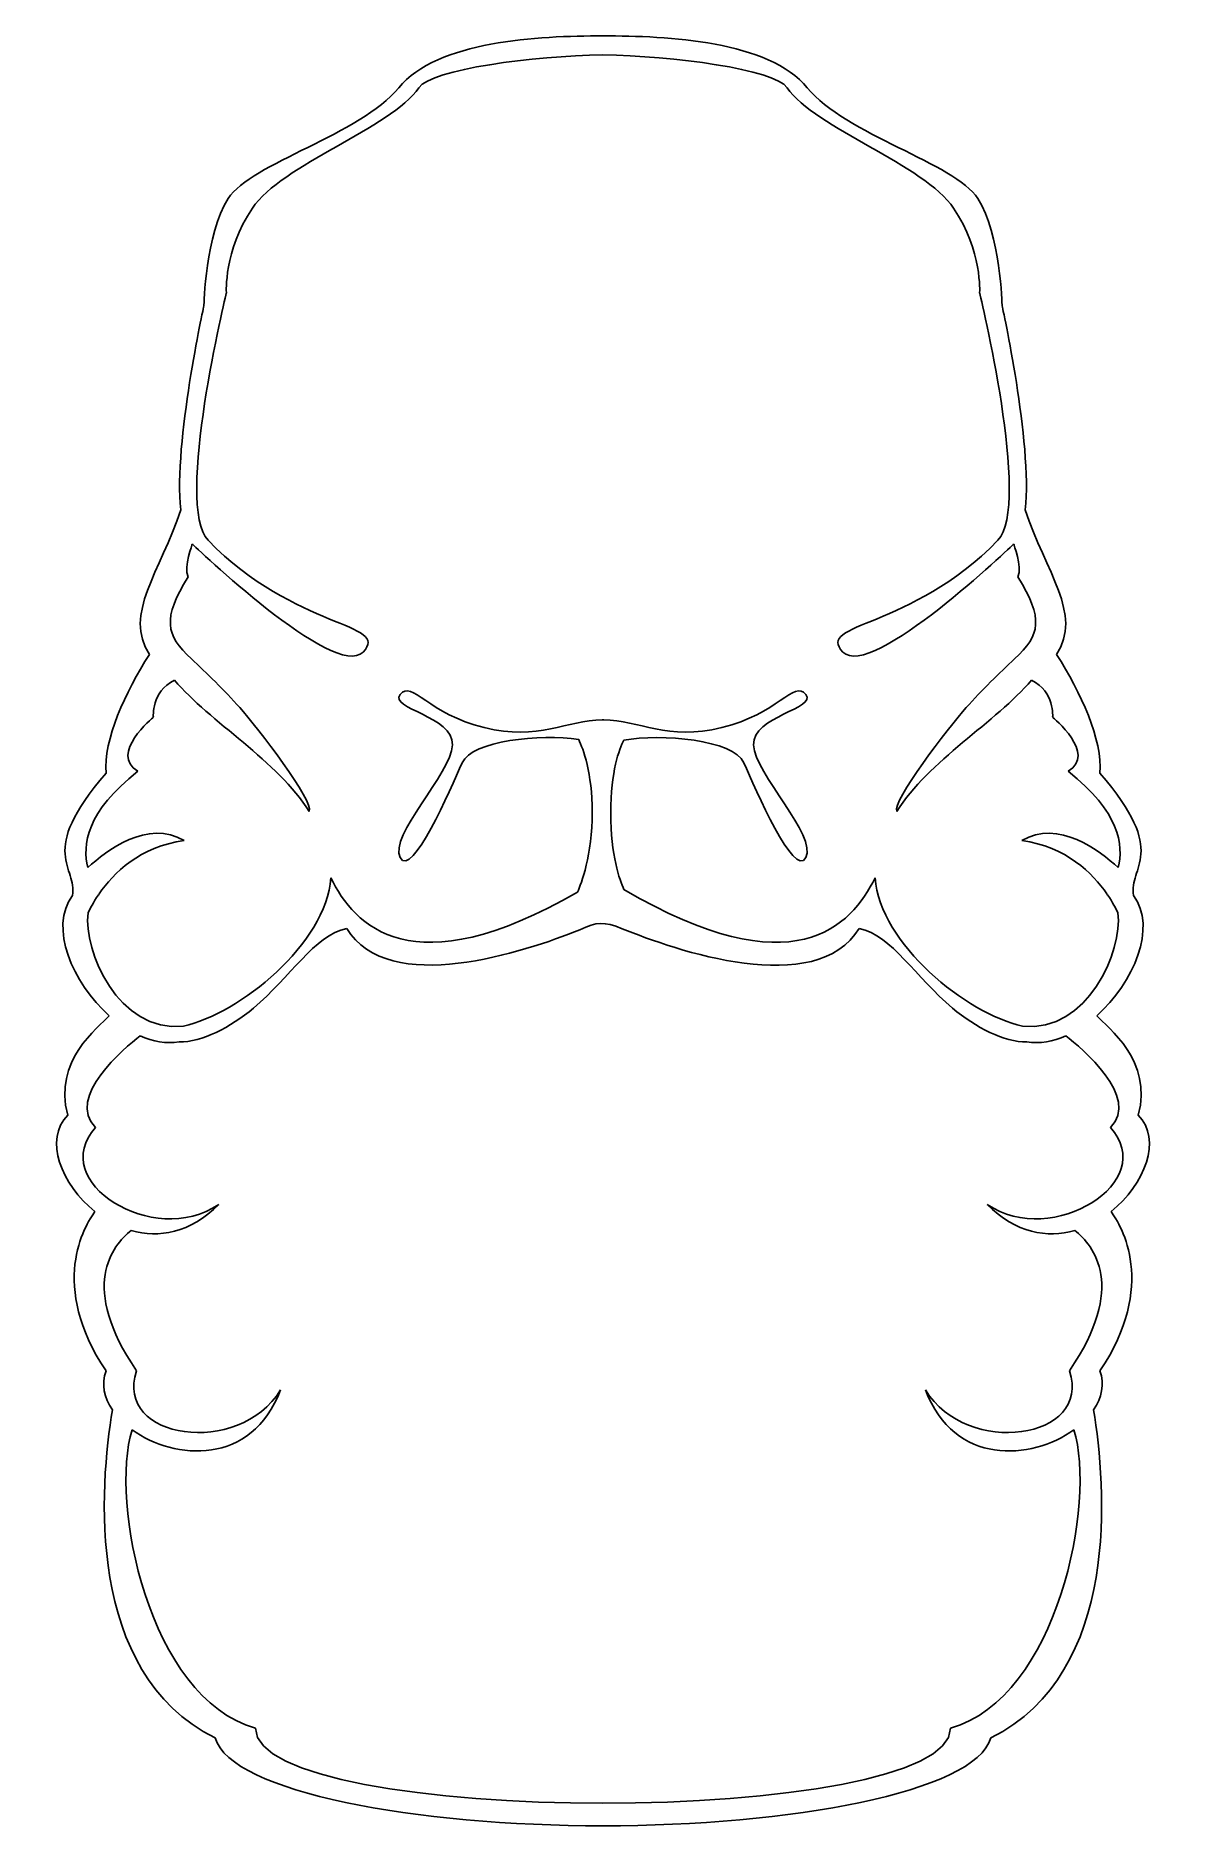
# Model space of a CAD drawing. Extents: x 133 to 342, y 397 to 728.
import ezdxf

# ---------------------------------------------------------------- set-up
doc = ezdxf.new("R2010")
doc.units = 0
doc.layers.add('Layer_1', color=7, linetype='CONTINUOUS')

msp = doc.modelspace()

# ---------------------------------------------------------------- linework, layer by layer
at = {"layer": 'Layer_1', "color": 7}
for points in [[(237.578528, 601.264388), (237.578528, 601.254788)], [(237.851568, 601.254788), (237.851568, 601.264388)]]:
    msp.add_lwpolyline(points, dxfattribs=at)
for points in [[(237.714048, 727.538508), (225.762048, 727.538508), (207.051648, 726.603044), (199.984928, 717.959844)], [(275.443088, 717.959844), (268.378528, 726.603044), (249.668128, 727.538508), (237.714048, 727.538508)], [(203.707888, 717.959876), (206.066288, 721.37854), (224.882288, 723.85534), (237.714288, 724.016412)], [(237.714288, 724.016412), (250.547328, 723.85534), (269.364368, 721.37854), (271.720688, 717.959876)], [(199.984928, 717.959844), (192.901248, 709.29318), (172.759328, 704.07398), (168.492688, 697.496908)], [(172.951568, 695.72414), (178.284928, 703.72414), (198.567568, 710.506012), (203.707888, 717.959876)], [(271.720688, 717.959876), (276.861968, 710.506012), (297.144608, 703.72414), (302.477968, 695.72414)], [(306.936368, 697.496908), (302.669728, 704.07398), (282.527888, 709.29318), (275.443088, 717.959844)], [(168.492688, 697.496908), (164.226048, 690.91878), (164.007328, 677.736916), (164.007328, 677.736916)], [(168.151568, 680.107076), (168.151568, 680.107076), (167.618288, 687.72414), (172.951568, 695.72414)], [(302.477968, 695.72414), (307.811328, 687.72414), (307.277968, 680.107076), (307.277968, 680.107076)], [(311.421728, 677.736916), (311.421728, 677.736916), (311.203088, 690.91878), (306.936368, 697.496908)], [(164.774528, 634.39082), (158.553728, 640.772684), (168.151568, 680.107076), (168.151568, 680.107076)], [(307.277968, 680.107076), (307.277968, 680.107076), (316.876928, 640.772684), (310.655008, 634.39082)], [(164.007328, 677.736916), (164.007328, 677.736916), (158.380688, 652.391844), (159.709728, 640.030252)], [(315.720368, 640.030252), (317.047328, 652.391844), (311.421728, 677.736916), (311.421728, 677.736916)], [(159.709728, 640.030252), (155.984928, 628.555052), (149.051648, 620.733188), (153.930528, 613.323052)], [(321.499568, 613.323052), (326.378528, 620.733188), (319.445168, 628.555052), (315.720368, 640.030252)], [(161.061488, 627.66442), (160.289168, 629.583348), (161.851888, 633.70602), (161.851888, 633.70602)], [(161.851888, 633.70602), (161.851888, 633.70602), (188.230528, 608.354548), (193.397488, 613.768948)], [(193.397488, 613.768948), (198.599568, 619.21962), (180.888688, 617.857484), (164.774528, 634.39082)], [(310.655008, 634.39082), (294.540928, 617.857484), (276.831008, 619.21962), (282.033168, 613.768948)], [(282.033168, 613.768948), (287.199008, 608.354548), (313.578768, 633.70602), (313.578768, 633.70602)], [(313.578768, 633.70602), (313.578768, 633.70602), (315.141408, 629.583348), (314.368128, 627.66442)], [(161.674768, 612.513484), (156.872688, 616.999884), (156.339328, 619.84362), (161.061488, 627.66442)], [(314.368128, 627.66442), (319.089168, 619.84362), (318.555808, 616.999884), (313.753728, 612.513484)], [(153.930528, 613.323052), (149.484688, 606.309716), (145.397248, 597.598252), (145.930528, 591.376388)], [(170.641168, 603.49482), (167.784688, 606.763084), (164.416128, 609.852148), (161.674768, 612.513484)], [(313.753728, 612.513484), (311.013408, 609.852148), (307.644928, 606.763084), (304.789408, 603.49482)], [(329.499568, 591.376388), (330.032928, 597.598252), (325.944368, 606.309716), (321.499568, 613.323052)], [(154.661488, 601.708148), (154.661488, 601.708148), (154.205968, 606.514548), (158.582528, 608.545484)], [(158.582528, 608.545484), (164.976128, 600.974284), (177.767568, 593.524684), (183.441168, 584.34602)], [(200.249488, 605.945988), (198.123568, 603.279316), (210.107568, 601.945988), (209.897488, 596.612652)], [(215.759888, 599.812652), (205.517728, 602.292652), (202.374288, 608.612652), (200.249488, 605.945988)], [(275.180688, 605.945988), (273.054768, 608.612652), (269.909168, 602.292652), (259.668128, 599.812652)], [(265.530528, 596.612652), (265.321488, 601.945988), (277.303328, 603.279316), (275.180688, 605.945988)], [(291.989408, 584.34602), (297.661968, 593.524684), (310.453408, 600.974284), (316.847008, 608.545484)], [(316.847008, 608.545484), (321.222528, 606.514548), (320.768128, 601.708148), (320.768128, 601.708148)], [(183.441168, 584.34602), (184.520688, 586.043084), (173.788928, 599.893748), (170.641168, 603.49482)], [(304.789408, 603.49482), (301.640608, 599.893748), (290.907808, 586.043084), (291.989408, 584.34602)], [(151.815568, 591.752948), (146.385168, 594.959348), (154.661488, 601.708148), (154.661488, 601.708148)], [(237.578528, 601.254788), (231.043088, 601.150252), (225.859088, 597.366788), (215.759888, 599.812652)], [(237.713968, 601.260388), (237.668368, 601.260388), (237.624368, 601.264388), (237.578528, 601.264388)], [(237.851568, 601.264388), (237.805968, 601.264388), (237.759888, 601.260388), (237.713968, 601.260388)], [(259.668128, 599.812652), (249.567888, 597.366788), (244.387088, 601.150252), (237.851568, 601.254788)], [(320.768128, 601.708148), (320.768128, 601.708148), (329.045408, 594.959348), (323.611808, 591.752948)], [(209.897488, 596.612652), (209.688368, 591.279316), (198.107568, 579.812652), (200.249488, 575.812652)], [(211.701168, 593.331588), (213.507088, 597.398788), (226.147088, 598.726788), (233.231888, 597.591852)], [(233.231888, 597.591852), (234.030768, 595.894788), (235.732128, 591.435052), (235.732128, 584.190252)], [(239.159328, 584.044116), (239.159328, 591.758252), (240.697488, 595.824388), (241.535888, 597.473452)], [(241.535888, 597.473452), (248.461728, 598.807852), (261.862288, 597.528892), (263.727888, 593.331588)], [(275.180688, 575.812652), (277.321488, 579.812652), (265.740688, 591.279316), (265.530528, 596.612652)], [(200.249488, 575.812652), (202.390288, 571.812652), (209.502768, 588.386516), (211.701168, 593.331588)], [(263.727888, 593.331588), (265.926288, 588.386516), (273.036688, 571.812652), (275.180688, 575.812652)], [(145.930528, 591.376388), (132.951328, 576.443052), (140.774288, 574.131588), (139.707648, 568.798252)], [(142.551568, 573.95882), (141.535088, 578.104948), (142.274288, 584.30442), (151.815568, 591.752948)], [(323.611808, 591.752948), (333.153168, 584.30442), (333.893408, 578.104948), (332.876928, 573.95882)], [(335.722528, 568.798252), (334.655888, 574.131588), (342.477728, 576.443052), (329.499568, 591.376388)], [(160.348928, 578.952948), (153.649168, 582.97322), (145.943568, 577.09802), (142.551568, 573.95882)], [(235.732128, 584.190252), (235.732128, 576.252116), (233.689488, 570.953988), (233.030288, 569.449988)], [(241.588128, 569.915052), (240.763568, 571.697452), (239.159328, 576.168916), (239.159328, 584.044116)], [(332.876928, 573.95882), (329.487008, 577.09802), (321.778208, 582.97322), (315.078528, 578.952948)], [(144.641168, 569.125748), (147.251328, 572.892148), (152.169728, 577.876684), (160.348928, 578.952948)], [(315.078528, 578.952948), (323.259808, 577.876684), (328.176128, 572.892148), (330.787328, 569.125748)], [(187.440928, 572.079316), (186.595088, 559.836124), (170.564128, 547.009452), (160.211088, 544.660652)], [(233.030288, 569.449988), (202.328368, 551.734788), (191.759888, 563.255852), (187.440928, 572.079316)], [(287.988128, 572.079316), (283.630768, 563.177988), (272.920368, 551.522524), (241.588128, 569.915052)], [(315.215888, 544.660652), (304.865968, 547.009452), (288.832928, 559.836124), (287.988128, 572.079316)], [(139.707648, 568.798252), (135.347088, 562.949724), (139.642848, 552.711852), (146.514048, 546.613724)], [(142.597488, 565.607852), (142.953728, 566.368388), (143.576688, 567.558788), (144.505728, 568.928388)], [(144.505728, 568.928388), (144.572128, 568.952948), (144.636928, 568.979588), (144.705168, 568.997748)], [(144.705168, 568.997748), (144.686768, 569.037188), (144.661168, 569.083084), (144.641168, 569.125748)], [(328.913968, 546.613724), (335.784368, 552.711852), (340.079888, 562.949724), (335.722528, 568.798252)], [(330.787328, 569.125748), (330.765728, 569.083108), (330.743328, 569.03722), (330.724128, 568.997748)], [(330.724128, 568.997748), (330.792128, 568.979588), (330.857488, 568.952948), (330.921488, 568.928388)], [(330.921488, 568.928388), (331.853728, 567.558788), (332.474528, 566.368388), (332.832928, 565.607852)], [(160.211088, 544.660652), (148.132128, 543.500124), (141.755568, 558.598788), (142.597168, 565.607852)], [(173.148928, 548.020668), (179.944688, 553.677196), (184.387328, 561.415868), (190.374528, 562.745996)], [(190.374528, 562.745996), (198.105728, 550.003596), (223.199088, 558.376932), (233.447568, 562.478268)], [(233.447568, 562.478268), (236.575648, 563.97214), (237.883488, 564.022204), (241.263248, 562.681772)], [(241.263248, 562.681772), (250.892048, 558.739372), (277.099808, 549.635596), (285.055008, 562.746012)], [(285.055008, 562.746012), (291.043328, 561.415876), (295.484928, 553.677212), (302.278528, 548.020676)], [(332.832928, 565.607852), (333.674528, 558.598788), (327.294768, 543.500124), (315.215888, 544.660652)], [(146.514048, 546.613724), (144.492688, 544.457988), (136.072448, 538.254252), (138.842528, 528.257452)], [(159.432688, 541.769996), (163.607568, 541.698556), (168.844928, 544.438796), (173.148928, 548.020668)], [(302.278528, 548.020676), (306.582528, 544.438812), (311.819808, 541.698548), (315.994768, 541.770012)], [(336.586528, 528.257452), (339.355568, 538.254252), (330.934288, 544.457988), (328.913968, 546.613724)], [(143.992688, 525.976932), (138.411888, 531.559868), (149.332368, 540.658532), (152.210288, 542.891068)], [(152.210288, 542.891068), (154.580368, 541.853196), (157.045488, 541.399868), (159.432688, 541.769996)], [(315.994768, 541.770012), (318.383008, 541.399876), (320.847008, 541.853212), (323.218208, 542.891076)], [(323.218208, 542.891076), (326.097168, 540.658548), (337.017728, 531.559876), (331.434768, 525.976948)], [(138.842528, 528.257452), (134.428688, 523.768924), (137.594528, 515.442524), (143.871888, 510.444124)], [(331.555088, 510.444124), (337.832368, 515.442524), (340.999328, 523.768924), (336.586528, 528.257452)], [(166.748928, 511.755068), (154.659328, 503.575868), (134.861968, 516.052668), (143.992688, 525.976932)], [(331.434768, 525.976948), (340.566528, 516.052676), (320.768128, 503.575876), (308.678528, 511.755076)], [(143.871888, 510.444124), (141.943328, 507.847852), (135.286288, 496.911324), (145.915648, 481.020124)], [(150.573968, 506.950796), (155.649168, 505.523596), (161.449728, 506.453732), (166.748928, 511.755068)], [(308.678528, 511.755076), (313.980928, 506.453748), (319.778208, 505.523612), (324.855568, 506.950812)], [(329.511328, 481.020124), (340.140688, 496.911324), (333.484688, 507.847852), (331.555088, 510.444124)], [(151.548928, 481.068132), (140.918528, 496.590268), (147.049728, 504.201996), (150.573968, 506.950796)], [(324.855568, 506.950796), (328.380928, 504.201996), (334.512128, 496.590268), (323.878528, 481.068132)], [(145.915648, 481.020124), (145.019648, 478.577452), (145.587088, 476.072924), (147.095328, 473.831852)], [(178.147328, 477.505468), (170.509968, 465.064932), (147.328128, 468.261732), (151.548928, 481.068132)], [(323.878528, 481.068132), (328.101408, 468.261732), (304.920608, 465.064932), (297.282208, 477.505468)], [(328.332688, 473.831852), (329.840928, 476.072924), (330.409488, 478.577452), (329.511328, 481.020124)], [(150.746768, 470.149732), (158.555888, 464.485732), (172.861968, 463.465996), (178.147328, 477.505468)], [(297.282208, 477.505468), (302.566528, 463.465996), (316.874768, 464.485732), (324.682768, 470.149732)], [(147.095328, 473.831852), (144.805248, 459.91186), (141.855888, 425.35826), (166.055328, 413.264388)], [(309.373728, 413.264388), (333.572128, 425.35826), (330.623888, 459.91186), (328.332688, 473.831852)], [(173.505168, 415.043604), (153.672688, 420.731068), (146.586768, 456.924132), (150.746768, 470.149732)], [(324.682768, 470.149732), (328.840608, 456.924132), (321.755808, 420.731068), (301.924368, 415.043604)], [(301.924368, 415.043604), (301.568128, 396.600932), (173.859328, 396.600932), (173.505168, 415.043604)], [(166.055328, 413.264388), (169.061248, 403.154524), (203.388688, 397.032924), (237.714048, 397.032924)], [(237.714048, 397.032924), (272.038288, 397.032924), (306.365728, 403.154524), (309.373728, 413.264388)]]:
    msp.add_open_spline(points, degree=3, dxfattribs=at)

doc.saveas('drawing.dxf')
